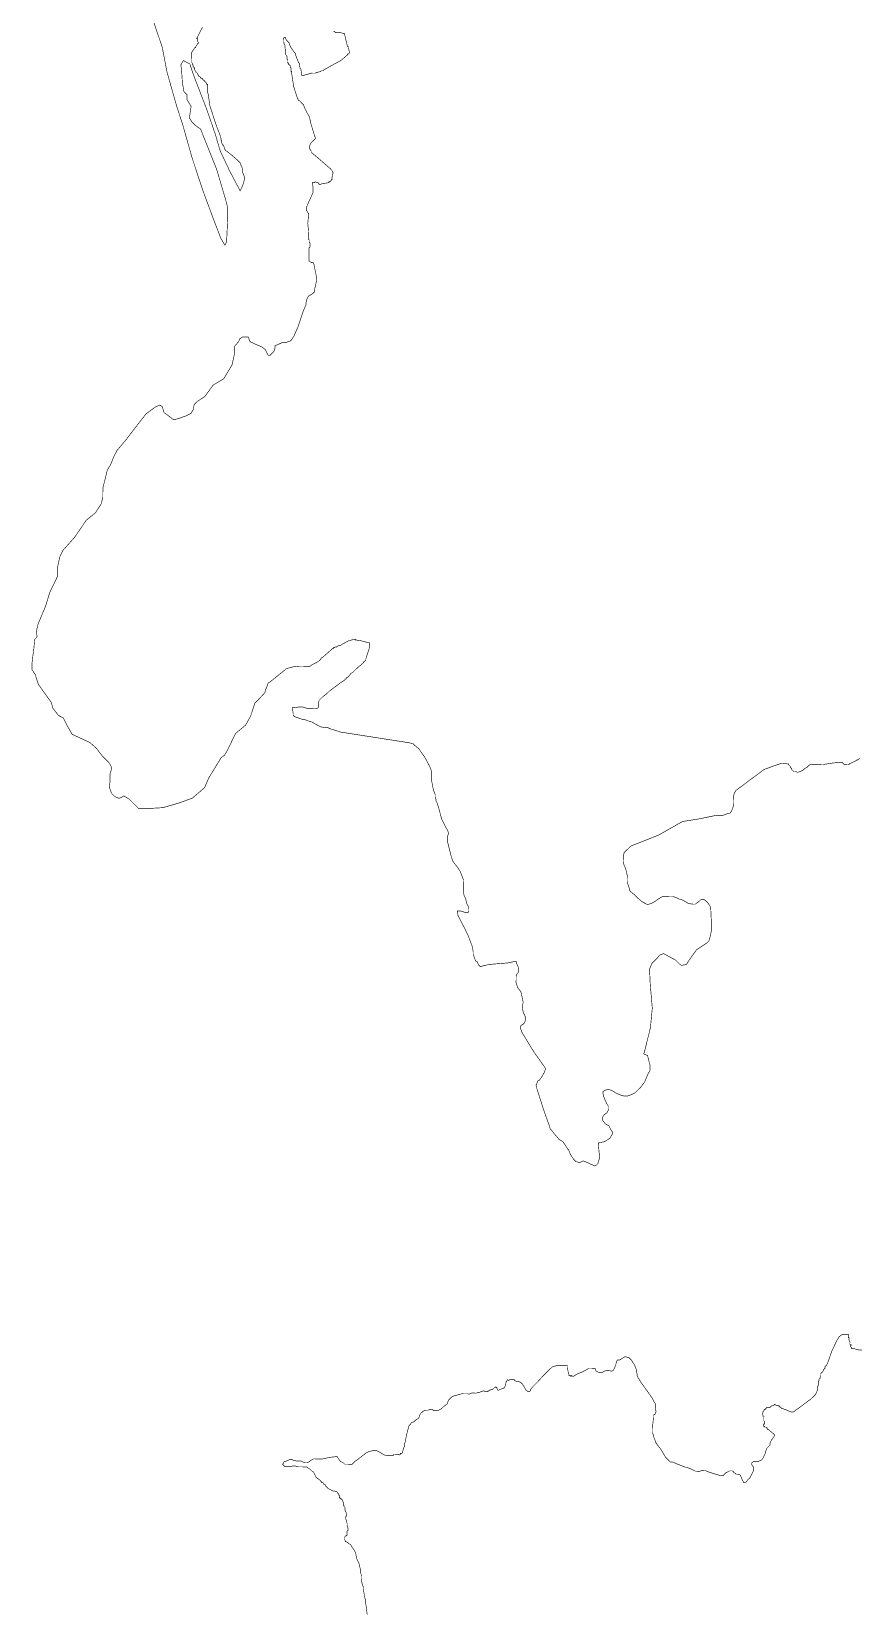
# Model space of a CAD drawing. Header units: metres. Extents: x 273899 to 302286, y 1977397 to 2102169.
# Drawn here: x 287307 to 291364, y 1992914 to 2000672 of the extents above; entities that cross this region are included whole.
import ezdxf

# ---------------------------------------------------------------- set-up
doc = ezdxf.new("R2010")
doc.units = ezdxf.units.M
doc.header["$MEASUREMENT"] = 0
doc.layers.add('HAZARDS LINE', color=1, linetype='Continuous')

msp = doc.modelspace()

# ---------------------------------------------------------------- linework, layer by layer
at = {"layer": 'HAZARDS LINE', "lineweight": 18}
for points in [[(288144.2, 2000693.4, 3, 3, 0), (288119.8, 2000645.7, 3, 3, 0), (288119.8, 2000641.7, 3, 3, 0), (288115.8, 2000641.7, 3, 3, 0), (288115.7, 2000637.7, 3, 3, 0), (288119.7, 2000637.7, 3, 3, 0), (288119.6, 2000625.7, 3, 3, 0), (288123.6, 2000621.6, 3, 3, 0), (288123.5, 2000613.6, 3, 3, 0), (288119.5, 2000613.7, 3, 3, 0), (288119.5, 2000609.7, 3, 3, 0), (288115.4, 2000605.7, 3, 3, 0), (288111.4, 2000597.8, 3, 3, 0), (288111.3, 2000593.8, 3, 3, 0), (288107.3, 2000593.8, 3, 3, 0), (288091.1, 2000570, 3, 3, 0), (288090.7, 2000522, 3, 3, 0), (288094.7, 2000518, 3, 3, 0), (288094.6, 2000514, 3, 3, 0), (288098.6, 2000509.9, 3, 3, 0), (288098.5, 2000502, 3, 3, 0), (288102.5, 2000497.9, 3, 3, 0), (288102.5, 2000493.9, 3, 3, 0), (288106.5, 2000493.9, 3, 3, 0), (288106.4, 2000485.9, 3, 3, 0), (288110.3, 2000477.9, 3, 3, 0), (288110.3, 2000473.9, 3, 3, 0), (288114.3, 2000473.8, 3, 3, 0), (288118.2, 2000469.8, 3, 3, 0), (288122.2, 2000461.8, 3, 3, 0), (288126.1, 2000457.7, 3, 3, 0), (288126.1, 2000453.7, 3, 3, 0), (288134, 2000449.7, 3, 3, 0), (288134, 2000445.7, 3, 3, 0), (288138, 2000445.6, 3, 3, 0), (288142, 2000441.6, 3, 3, 0), (288146, 2000441.6, 3, 3, 0), (288145.9, 2000437.6, 3, 3, 0), (288149.9, 2000433.5, 3, 3, 0), (288153.9, 2000433.5, 3, 3, 0), (288153.8, 2000429.5, 3, 3, 0), (288157.8, 2000425.5, 3, 3, 0), (288161.8, 2000425.4, 3, 3, 0), (288161.8, 2000421.4, 3, 3, 0), (288165.7, 2000417.4, 3, 3, 0), (288165.7, 2000413.4, 3, 3, 0), (288169.7, 2000413.4, 3, 3, 0), (288169.4, 2000377.4, 3, 3, 0), (288173.2, 2000361.4, 3, 3, 0), (288180.7, 2000309.4, 3, 3, 0), (288192.4, 2000273.3, 3, 3, 0), (288200.2, 2000249.2, 3, 3, 0), (288211.9, 2000213.1, 3, 3, 0), (288227.5, 2000173, 3, 3, 0), (288235.3, 2000149, 3, 3, 0), (288235.2, 2000141, 3, 3, 0), (288239.2, 2000137, 3, 3, 0), (288239, 2000125, 3, 3, 0), (288243, 2000120.9, 3, 3, 0), (288243, 2000116.9, 3, 3, 0), (288247, 2000116.9, 3, 3, 0), (288254.7, 2000092.9, 3, 3, 0), (288290.5, 2000064.6, 3, 3, 0), (288318.2, 2000040.3, 3, 3, 0), (288330.1, 2000028.2, 3, 3, 0), (288334, 2000014.2, 3.01, 3.01, 0), (288338.4, 2000008.4, 3.01, 3.01, 0), (288342, 1999980.3, 3.01, 3.01, 0), (288349.8, 1999960.2, 3.01, 3.01, 0), (288349.6, 1999944.2, 3.01, 3.01, 0), (288341.2, 1999916.2, 3.01, 3.01, 0), (288333, 1999900.3, 3, 3, 0), (288328.9, 1999892.3, 3, 3, 0), (288277.8, 1999988.7, 3, 3, 0), (288230.7, 2000089.1, 3, 3, 0), (288207.5, 2000169.2, 3, 3, 0), (288164.6, 2000293.5, 3, 3, 0), (288098.2, 2000466, 3, 3, 0), (288082.7, 2000514.1, 3, 3, 0), (288050.8, 2000530.4, 3, 3, 0), (288038.7, 2000510.5, 3, 3, 0), (288042.4, 2000478.5, 3, 3, 0), (288045.9, 2000422.5, 3, 3, 0), (288053.5, 2000378.4, 3, 3, 0), (288069.3, 2000362.3, 3, 3, 0), (288069.1, 2000338.3, 3, 3, 0), (288088.8, 2000306.2, 3, 3, 0), (288080.3, 2000250.3, 3, 3, 0), (288092.1, 2000230.2, 3, 3, 0), (288108, 2000214.1, 3, 3, 0), (288135.8, 2000193.8, 3, 3, 0), (288151.4, 2000153.7, 3, 3, 0), (288213.9, 1999997.3, 3, 3, 0), (288256.6, 1999853, 3, 3, 0), (288268.2, 1999808.9, 3, 3, 0), (288267.6, 1999745, 3, 3, 0), (288262.7, 1999641.1, 3, 3, 0), (288254.6, 1999625.2, 3, 3, 0), (288234.9, 1999657.3, 3, 3, 0), (288199.7, 1999749.6, 3, 3, 0), (288149, 1999885.9, 3, 3, 0), (288094.5, 2000050.3, 3, 3, 0), (288048, 2000214.6, 3, 3, 0), (288016.9, 2000310.8, 3, 3, 0), (287970.4, 2000475.1, 3, 3, 0), (287947.5, 2000595.2, 3, 3, 0), (287885.2, 2000779.7, 3, 3, 0)], [(291367, 1997107.4, 3.01, 3.01, 0), (291354.8, 1997099.6, 3.01, 3.01, 0), (291350.8, 1997099.6, 3.01, 3.01, 0), (291346.8, 1997095.7, 3.01, 3.01, 0), (291330.7, 1997087.9, 3.01, 3.01, 0), (291322.6, 1997084, 3.01, 3.01, 0), (291318.6, 1997084, 3.01, 3.01, 0), (291310.5, 1997076.1, 3.01, 3.01, 0), (291294.4, 1997076.3, 3.01, 3.01, 0), (291286.5, 1997080.4, 3.01, 3.01, 0), (291278.6, 1997088.5, 3.01, 3.01, 0), (291274.6, 1997088.6, 3.01, 3.01, 0), (291234.4, 1997085.1, 3.01, 3.01, 0), (291186.3, 1997077.7, 3.01, 3.01, 0), (291130.2, 1997078.5, 3.01, 3.01, 0), (291118.1, 1997074.6, 3.01, 3.01, 0), (291105.9, 1997062.7, 3.01, 3.01, 0), (291097.9, 1997058.8, 3.01, 3.01, 0), (291089.8, 1997050.9, 3.01, 3.01, 0), (291073.6, 1997043.1, 3.01, 3.01, 0), (291061.6, 1997039.3, 3.01, 3.01, 0), (291049.6, 1997043.4, 3.01, 3.01, 0), (291041.6, 1997043.5, 3.01, 3.01, 0), (291033.7, 1997051.7, 3.01, 3.01, 0), (291029.8, 1997059.7, 3.01, 3.01, 0), (291025.8, 1997063.8, 3.01, 3.01, 0), (291025.9, 1997067.8, 3.01, 3.01, 0), (291018, 1997075.9, 3.01, 3.01, 0), (291018, 1997079.9, 3.01, 3.01, 0), (290986, 1997084.3, 3.01, 3.01, 0), (290949.8, 1997072.8, 3.01, 3.01, 0), (290897.5, 1997053.4, 3.01, 3.01, 0), (290759.9, 1996951.1, 3.01, 3.01, 0), (290751.7, 1996939.1, 3.01, 3.01, 0), (290747.5, 1996923.2, 3.01, 3.01, 0), (290746.9, 1996875.1, 3.01, 3.01, 0), (290738.5, 1996851.1, 3.01, 3.01, 0), (290730.4, 1996839.2, 3.01, 3.01, 0), (290714.3, 1996835.4, 3.01, 3.01, 0), (290694.2, 1996827.7, 3.01, 3.01, 0), (290662.1, 1996828.1, 3.01, 3.01, 0), (290569.7, 1996809.3, 3.01, 3.01, 0), (290497.4, 1996798.2, 3.01, 3.01, 0), (290380.4, 1996731.6, 3.01, 3.01, 0), (290243.4, 1996677.3, 3.01, 3.01, 0), (290210.9, 1996645.6, 3.01, 3.01, 0), (290210.9, 1996641.6, 3.01, 3.01, 0), (290206.8, 1996633.7, 3.01, 3.01, 0), (290206.4, 1996601.6, 3.01, 3.01, 0), (290210.2, 1996585.5, 3.01, 3.01, 0), (290218, 1996569.4, 3.01, 3.01, 0), (290229.4, 1996521.2, 3.01, 3.01, 0), (290229, 1996493.1, 3.01, 3.01, 0), (290232.8, 1996481, 3.01, 3.01, 0), (290236.7, 1996469, 3.01, 3.01, 0), (290236.6, 1996461, 3.01, 3.01, 0), (290244.5, 1996452.8, 3.01, 3.01, 0), (290264.3, 1996436.6, 3.01, 3.01, 0), (290280.1, 1996420.3, 3.01, 3.01, 0), (290299.9, 1996404, 3.01, 3.01, 0), (290323.8, 1996391.7, 3.01, 3.01, 0), (290327.8, 1996391.6, 3.01, 3.01, 0), (290343.9, 1996395.4, 3.01, 3.01, 0), (290364.1, 1996407.2, 3.01, 3.01, 0), (290380.3, 1996419, 3.01, 3.01, 0), (290400.5, 1996430.8, 3.01, 3.01, 0), (290448.5, 1996430.1, 3.01, 3.01, 0), (290464.5, 1996425.9, 3.01, 3.01, 0), (290480.4, 1996417.7, 3.01, 3.01, 0), (290496.4, 1996413.5, 3.01, 3.01, 0), (290524.2, 1996397.1, 3.01, 3.01, 0), (290544.2, 1996392.8, 3.01, 3.01, 0), (290560.2, 1996392.6, 3.01, 3.01, 0), (290564.3, 1996396.6, 3.01, 3.01, 0), (290576.4, 1996404.4, 3.01, 3.01, 0), (290588.6, 1996416.3, 3.01, 3.01, 0), (290600.6, 1996416.1, 3.01, 3.01, 0), (290608.6, 1996412, 3.01, 3.01, 0), (290620.4, 1996399.8, 3.01, 3.01, 0), (290632.3, 1996383.6, 3.01, 3.01, 0), (290636, 1996363.6, 3.01, 3.01, 0), (290639.1, 1996291.4, 3.01, 3.01, 0), (290638.7, 1996263.3, 3.01, 3.01, 0), (290634.4, 1996239.3, 3.01, 3.01, 0), (290626, 1996211.4, 3.01, 3.01, 0), (290617.9, 1996203.5, 3.01, 3.01, 0), (290565.3, 1996168.1, 3.01, 3.01, 0), (290528.6, 1996116.5, 3.01, 3.01, 0), (290516.3, 1996096.6, 3.01, 3.01, 0), (290496.2, 1996092.9, 3.01, 3.01, 0), (290492.2, 1996092.9, 3.01, 3.01, 0), (290484.3, 1996097, 3.01, 3.01, 0), (290464.5, 1996117.3, 3.01, 3.01, 0), (290412.8, 1996146.1, 3.01, 3.01, 0), (290404.8, 1996150.2, 3.01, 3.01, 0), (290384.7, 1996142.4, 3.01, 3.01, 0), (290372.4, 1996126.6, 3.01, 3.01, 0), (290348.1, 1996102.8, 3.01, 3.01, 0), (290335.7, 1996074.9, 3.01, 3.01, 0), (290338.8, 1996002.8, 3.01, 3.01, 0), (290349.2, 1995882.4, 3.01, 3.01, 0), (290339.9, 1995786.3, 3.01, 3.01, 0), (290310.3, 1995666.5, 3.01, 3.01, 0), (290306.2, 1995658.5, 3.01, 3.01, 0), (290326.1, 1995650.3, 3.01, 3.01, 0), (290329.9, 1995634.2, 3.01, 3.01, 0), (290333.7, 1995618.1, 3.01, 3.01, 0), (290337.6, 1995606, 3.01, 3.01, 0), (290337.2, 1995574, 3.01, 3.01, 0), (290329, 1995562.1, 3.01, 3.01, 0), (290320.7, 1995542.1, 3.01, 3.01, 0), (290312.5, 1995522.2, 3.01, 3.01, 0), (290304.3, 1995510.3, 3.01, 3.01, 0), (290292.1, 1995494.4, 3.01, 3.01, 0), (290275.8, 1995478.6, 3.01, 3.01, 0), (290263.6, 1995466.7, 3.01, 3.01, 0), (290247.5, 1995458.9, 3.01, 3.01, 0), (290227.4, 1995451.2, 3.01, 3.01, 0), (290211.4, 1995451.4, 3.01, 3.01, 0), (290195.4, 1995455.6, 3.01, 3.01, 0), (290175.5, 1995463.9, 3.01, 3.01, 0), (290155.6, 1995476.2, 3.01, 3.01, 0), (290135.7, 1995484.4, 3.01, 3.01, 0), (290119.6, 1995480.6, 3.01, 3.01, 0), (290107.5, 1995472.8, 3.01, 3.01, 0), (290107.3, 1995464.8, 3.01, 3.01, 0), (290111.1, 1995448.7, 3.01, 3.01, 0), (290118.9, 1995428.6, 3.01, 3.01, 0), (290126.7, 1995412.4, 3.01, 3.01, 0), (290134.6, 1995400.3, 3.01, 3.01, 0), (290134.3, 1995384.3, 3.01, 3.01, 0), (290126.1, 1995368.3, 3.01, 3.01, 0), (290114, 1995360.5, 3.01, 3.01, 0), (290105.8, 1995348.6, 3.01, 3.01, 0), (290105.6, 1995332.5, 3.01, 3.01, 0), (290117.4, 1995316.4, 3.01, 3.01, 0), (290137.3, 1995304.1, 3.01, 3.01, 0), (290145.1, 1995287.9, 3.01, 3.01, 0), (290153, 1995275.8, 3.01, 3.01, 0), (290152.8, 1995263.8, 3.01, 3.01, 0), (290140.5, 1995243.9, 3.01, 3.01, 0), (290116.3, 1995228.2, 3.01, 3.01, 0), (290084.1, 1995220.6, 3.01, 3.01, 0), (290091.2, 1995148.4, 3.01, 3.01, 0), (290087, 1995136.4, 3.01, 3.01, 0), (290082.8, 1995120.4, 3.01, 3.01, 0), (290074.7, 1995112.5, 3.01, 3.01, 0), (290066.6, 1995108.6, 3.01, 3.01, 0), (290030.8, 1995125.1, 3.01, 3.01, 0), (290010.9, 1995133.4, 3.01, 3.01, 0), (289994.7, 1995125.6, 3.01, 3.01, 0), (289990.7, 1995125.7, 3.01, 3.01, 0), (289974.7, 1995129.9, 3.01, 3.01, 0), (289966.8, 1995138, 3.01, 3.01, 0), (289962.9, 1995142.1, 3.01, 3.01, 0), (289947.2, 1995166.3, 3.01, 3.01, 0), (289939.4, 1995186.4, 3.01, 3.01, 0), (289935.5, 1995190.5, 3.01, 3.01, 0), (289927.6, 1995202.6, 3.01, 3.01, 0), (289911.9, 1995226.9, 3.01, 3.01, 0), (289892, 1995239.2, 3.01, 3.01, 0), (289864.4, 1995271.6, 3.01, 3.01, 0), (289848.6, 1995291.8, 3.01, 3.01, 0), (289840.9, 1995316, 3.01, 3.01, 0), (289817.7, 1995380.4, 3.01, 3.01, 0), (289783.1, 1995489.1, 3.01, 3.01, 0), (289779.3, 1995505.1, 3.01, 3.01, 0), (289783.4, 1995513.1, 3.01, 3.01, 0), (289787.6, 1995525.1, 3.01, 3.01, 0), (289795.6, 1995529, 3.01, 3.01, 0), (289812, 1995552.8, 3.01, 3.01, 0), (289820.2, 1995568.7, 3.01, 3.01, 0), (289824.4, 1995580.7, 3.01, 3.01, 0), (289824.5, 1995588.7, 3.01, 3.01, 0), (289816.6, 1995600.8, 3.01, 3.01, 0), (289804.8, 1995617, 3.01, 3.01, 0), (289773.3, 1995661.5, 3.01, 3.01, 0), (289757.6, 1995685.8, 3.01, 3.01, 0), (289718.4, 1995750.4, 3.01, 3.01, 0), (289710.6, 1995762.5, 3.01, 3.01, 0), (289706.7, 1995774.6, 3.01, 3.01, 0), (289702.8, 1995782.7, 3.01, 3.01, 0), (289703, 1995794.7, 3.01, 3.01, 0), (289707, 1995798.6, 3.01, 3.01, 0), (289715.1, 1995802.5, 3.01, 3.01, 0), (289723.2, 1995810.4, 3.01, 3.01, 0), (289727.4, 1995826.4, 3.01, 3.01, 0), (289727.6, 1995838.4, 3.01, 3.01, 0), (289723.7, 1995846.5, 3.01, 3.01, 0), (289723.7, 1995850.5, 3.01, 3.01, 0), (289719.8, 1995854.6, 3.01, 3.01, 0), (289715.9, 1995866.6, 3.01, 3.01, 0), (289712.1, 1995882.7, 3.01, 3.01, 0), (289712.3, 1995894.7, 3.01, 3.01, 0), (289716.5, 1995910.7, 3.01, 3.01, 0), (289705.2, 1995963, 3.01, 3.01, 0), (289689.4, 1995983.2, 3.01, 3.01, 0), (289681.7, 1996007.4, 3.01, 3.01, 0), (289682.1, 1996039.4, 3.01, 3.01, 0), (289686.3, 1996051.4, 3.01, 3.01, 0), (289690.3, 1996055.3, 3.01, 3.01, 0), (289694.5, 1996063.3, 3.01, 3.01, 0), (289694.6, 1996071.3, 3.01, 3.01, 0), (289690.8, 1996087.4, 3.01, 3.01, 0), (289683, 1996103.5, 3.01, 3.01, 0), (289683.1, 1996111.5, 3.01, 3.01, 0), (289675, 1996111.6, 3.01, 3.01, 0), (289638.9, 1996104.1, 3.01, 3.01, 0), (289594.8, 1996100.7, 3.01, 3.01, 0), (289550.6, 1996097.2, 3.01, 3.01, 0), (289518.5, 1996089.6, 3.01, 3.01, 0), (289506.4, 1996085.8, 3.01, 3.01, 0), (289498.5, 1996093.9, 3.01, 3.01, 0), (289490.7, 1996110, 3.01, 3.01, 0), (289482.7, 1996114.2, 3.01, 3.01, 0), (289478.9, 1996126.2, 3.01, 3.01, 0), (289475, 1996134.3, 3.01, 3.01, 0), (289475.1, 1996138.3, 3.01, 3.01, 0), (289471.2, 1996146.4, 3.01, 3.01, 0), (289471.3, 1996158.4, 3.01, 3.01, 0), (289467.6, 1996182.5, 3.01, 3.01, 0), (289448.3, 1996234.8, 3.01, 3.01, 0), (289428.8, 1996275.2, 3.01, 3.01, 0), (289397.5, 1996335.7, 3.01, 3.01, 0), (289393.7, 1996351.8, 3.01, 3.01, 0), (289393.8, 1996359.8, 3.01, 3.01, 0), (289409.8, 1996359.6, 3.01, 3.01, 0), (289433.8, 1996351.2, 3.01, 3.01, 0), (289445.8, 1996351.1, 3.01, 3.01, 0), (289449.9, 1996359, 3.01, 3.01, 0), (289450, 1996371.1, 3.01, 3.01, 0), (289446.2, 1996383.1, 3.01, 3.01, 0), (289438.4, 1996399.3, 3.01, 3.01, 0), (289434.7, 1996419.4, 3.01, 3.01, 0), (289426.8, 1996435.5, 3.01, 3.01, 0), (289423.1, 1996451.6, 3.01, 3.01, 0), (289423.8, 1996511.7, 3.01, 3.01, 0), (289408.3, 1996551.9, 3.01, 3.01, 0), (289392.6, 1996576.2, 3.01, 3.01, 0), (289372.9, 1996600.5, 3.01, 3.01, 0), (289365.2, 1996620.6, 3.01, 3.01, 0), (289349.9, 1996681, 3.01, 3.01, 0), (289346.1, 1996697, 3.01, 3.01, 0), (289346.5, 1996729.1, 3.01, 3.01, 0), (289350.7, 1996737, 3.01, 3.01, 0), (289346.9, 1996753.1, 3.01, 3.01, 0), (289335.1, 1996773.3, 3.01, 3.01, 0), (289315.6, 1996813.6, 3.01, 3.01, 0), (289304.2, 1996857.9, 3.01, 3.01, 0), (289296.5, 1996882, 3.01, 3.01, 0), (289292.6, 1996894.1, 3.01, 3.01, 0), (289288.7, 1996898.2, 3.01, 3.01, 0), (289288.8, 1996906.2, 3.01, 3.01, 0), (289284.9, 1996918.2, 3.01, 3.01, 0), (289285.1, 1996930.3, 3.01, 3.01, 0), (289277.3, 1996950.4, 3.01, 3.01, 0), (289273.5, 1996966.5, 3.01, 3.01, 0), (289269.8, 1996986.6, 3.01, 3.01, 0), (289266, 1997006.7, 3.01, 3.01, 0), (289266.6, 1997046.7, 3.01, 3.01, 0), (289258.8, 1997066.9, 3.01, 3.01, 0), (289235.3, 1997111.3, 3.01, 3.01, 0), (289203.9, 1997155.8, 3.01, 3.01, 0), (289184, 1997172, 3.01, 3.01, 0), (289176.1, 1997180.2, 3.01, 3.01, 0), (289156.2, 1997184.4, 3.01, 3.01, 0), (288820.3, 1997236.9, 3.01, 3.01, 0), (288808.3, 1997241.1, 3.01, 3.01, 0), (288768.4, 1997253.6, 3.01, 3.01, 0), (288760.4, 1997257.7, 3.01, 3.01, 0), (288752.4, 1997257.8, 3.01, 3.01, 0), (288724.4, 1997262.2, 3.01, 3.01, 0), (288692.6, 1997278.7, 3.01, 3.01, 0), (288680.7, 1997286.8, 3.01, 3.01, 0), (288676.7, 1997286.9, 3.01, 3.01, 0), (288640.8, 1997299.4, 3.01, 3.01, 0), (288632.8, 1997299.5, 3.01, 3.01, 0), (288596.9, 1997312, 3.01, 3.01, 0), (288592.9, 1997316, 3.01, 3.01, 0), (288589, 1997320.1, 3.01, 3.01, 0), (288589.1, 1997328.1, 3.01, 3.01, 0), (288585.4, 1997352.2, 3.01, 3.01, 0), (288585.4, 1997356.2, 3.01, 3.01, 0), (288593.4, 1997356.1, 3.01, 3.01, 0), (288617.5, 1997359.8, 3.01, 3.01, 0), (288637.6, 1997359.5, 3.01, 3.01, 0), (288661.5, 1997351.2, 3.01, 3.01, 0), (288693.5, 1997350.8, 3.01, 3.01, 0), (288709.6, 1997354.6, 3.01, 3.01, 0), (288713.7, 1997358.5, 3.01, 3.01, 0), (288714, 1997386.6, 3.01, 3.01, 0), (288718.1, 1997390.5, 3.01, 3.01, 0), (288718.2, 1997394.5, 3.01, 3.01, 0), (288722.2, 1997398.5, 3.01, 3.01, 0), (288734.4, 1997410.4, 3.01, 3.01, 0), (288750.6, 1997422.2, 3.01, 3.01, 0), (288754.6, 1997426.1, 3.01, 3.01, 0), (288766.8, 1997438, 3.01, 3.01, 0), (288783, 1997449.8, 3.01, 3.01, 0), (288819.4, 1997477.4, 3.01, 3.01, 0), (288843.7, 1997493.1, 3.01, 3.01, 0), (288843.7, 1997497.1, 3.01, 3.01, 0), (288847.7, 1997497, 3.01, 3.01, 0), (288851.8, 1997505, 3.01, 3.01, 0), (288855.8, 1997505, 3.01, 3.01, 0), (288863.9, 1997512.9, 3.01, 3.01, 0), (288872.1, 1997524.8, 3.01, 3.01, 0), (288880.2, 1997528.7, 3.01, 3.01, 0), (288904.5, 1997552.4, 3.01, 3.01, 0), (288932.9, 1997576.1, 3.01, 3.01, 0), (288932.9, 1997580.1, 3.01, 3.01, 0), (288937, 1997580, 3.01, 3.01, 0), (288945.1, 1997592, 3.01, 3.01, 0), (288945.2, 1997596, 3.01, 3.01, 0), (288961.9, 1997647.8, 3.01, 3.01, 0), (288962.2, 1997675.9, 3.01, 3.01, 0), (288954.2, 1997676, 3.01, 3.01, 0), (288922.3, 1997684.4, 3.01, 3.01, 0), (288894.3, 1997688.8, 3.01, 3.01, 0), (288894.4, 1997692.8, 3.01, 3.01, 0), (288862.2, 1997685.2, 3.01, 3.01, 0), (288825.9, 1997665.6, 3.01, 3.01, 0), (288821.8, 1997661.7, 3.01, 3.01, 0), (288813.8, 1997661.8, 3.01, 3.01, 0), (288801.7, 1997653.9, 3.01, 3.01, 0), (288793.7, 1997654, 3.01, 3.01, 0), (288789.6, 1997650.1, 3.01, 3.01, 0), (288785.6, 1997650.1, 3.01, 3.01, 0), (288785.6, 1997646.1, 3.01, 3.01, 0), (288781.5, 1997646.2, 3.01, 3.01, 0), (288777.5, 1997642.2, 3.01, 3.01, 0), (288732.9, 1997602.7, 3.01, 3.01, 0), (288728.9, 1997602.8, 3.01, 3.01, 0), (288724.8, 1997598.8, 3.01, 3.01, 0), (288724.8, 1997594.8, 3.01, 3.01, 0), (288716.7, 1997586.9, 3.01, 3.01, 0), (288712.6, 1997583, 3.01, 3.01, 0), (288704.5, 1997579.1, 3.01, 3.01, 0), (288700.5, 1997575.1, 3.01, 3.01, 0), (288696.5, 1997575.2, 3.01, 3.01, 0), (288676.3, 1997563.4, 3.01, 3.01, 0), (288672.2, 1997559.5, 3.01, 3.01, 0), (288620.1, 1997560.1, 3.01, 3.01, 0), (288588, 1997556.5, 3.01, 3.01, 0), (288559.9, 1997548.9, 3.01, 3.01, 0), (288551.8, 1997545, 3.01, 3.01, 0), (288547.8, 1997541, 3.01, 3.01, 0), (288474.9, 1997481.9, 3.01, 3.01, 0), (288466.8, 1997478, 3.01, 3.01, 0), (288458.5, 1997454, 3.01, 3.01, 0), (288454.4, 1997446.1, 3.01, 3.01, 0), (288450.2, 1997430.1, 3.01, 3.01, 0), (288417.6, 1997394.5, 3.01, 3.01, 0), (288401.4, 1997378.6, 3.01, 3.01, 0), (288380.5, 1997314.8, 3.01, 3.01, 0), (288355.9, 1997271, 3.01, 3.01, 0), (288309.1, 1997231.8, 3, 3, 0), (288305.1, 1997226.5, 3, 3, 0), (288264.4, 1997142.9, 3, 3, 0), (288252.2, 1997123, 3, 3, 0), (288236.1, 1997111.2, 3, 3, 0), (288175.3, 1997011.8, 3, 3, 0), (288154.9, 1996964, 3, 3, 0), (288094.5, 1996912.6, 3, 3, 0), (288030.3, 1996889.2, 3, 3, 0), (287950.2, 1996865.9, 3, 3, 0), (287890.2, 1996862.5, 3, 3, 0), (287830.3, 1996863, 3, 3, 0), (287786.7, 1996907.3, 3, 3, 0), (287758.9, 1996923.6, 3, 3, 0), (287746.8, 1996915.7, 3, 3, 0), (287734.8, 1996911.8, 3, 3, 0), (287714.9, 1996920, 3, 3, 0), (287699, 1996936.1, 3, 3, 0), (287687.3, 1996968.2, 3, 3, 0), (287691.6, 1996992.1, 3, 3, 0), (287691.9, 1997032.1, 3, 3, 0), (287700.1, 1997060, 3, 3, 0), (287688.4, 1997084.1, 3, 3, 0), (287652.7, 1997120.4, 3, 3, 0), (287625.1, 1997156.6, 3, 3, 0), (287593.4, 1997184.9, 3, 3, 0), (287505.8, 1997225.6, 3, 3, 0), (287478.3, 1997273.8, 3, 3, 0), (287462.6, 1997305.9, 3, 3, 0), (287438.7, 1997318.2, 3, 3, 0), (287411, 1997354.4, 3, 3, 0), (287403.3, 1997382.4, 3, 3, 0), (287340.1, 1997470.9, 3, 3, 0), (287324.6, 1997519, 3, 3, 0), (287308.8, 1997543.1, 3, 3, 0), (287309.1, 1997575.1, 3, 3, 0), (287313.4, 1997611.1, 3, 3, 0), (287317.7, 1997643, 3, 3, 0), (287322.1, 1997690.9, 3, 3, 0), (287334.2, 1997702.8, 3, 3, 0), (287330.5, 1997730.8, 3, 3, 0), (287338.8, 1997766.7, 3, 3, 0), (287375.5, 1997854.3, 3, 3, 0), (287396.1, 1997922.1, 3, 3, 0), (287432.8, 1997997.7, 3, 3, 0), (287433.2, 1998041.7, 3, 3, 0), (287445.6, 1998097.5, 3, 3, 0), (287461.9, 1998129.4, 3, 3, 0), (287518.4, 1998192.8, 3, 3, 0), (287575.1, 1998276.2, 3, 3, 0), (287619.4, 1998311.8, 3, 3, 0), (287647.8, 1998355.5, 3, 3, 0), (287656, 1998387.4, 3, 3, 0), (287656.5, 1998435.4, 3, 3, 0), (287668.9, 1998483.3, 3, 3, 0), (287677.2, 1998519.2, 3, 3, 0), (287693.4, 1998547, 3, 3, 0), (287709.8, 1998586.8, 3, 3, 0), (287726, 1998618.6, 3, 3, 0), (287766.4, 1998666.2, 3, 3, 0), (287802.8, 1998713.9, 3, 3, 0), (287867.5, 1998797.2, 3, 3, 0), (287915.8, 1998832.8, 3, 3, 0), (287935.8, 1998840.6, 3, 3, 0), (287947.8, 1998832.5, 3, 3, 0), (287955.5, 1998804.5, 3, 3, 0), (287983.3, 1998784.2, 3, 3, 0), (288003.1, 1998768.1, 3, 3, 0), (288031.2, 1998775.8, 3, 3, 0), (288063.3, 1998787.5, 3, 3, 0), (288087.3, 1998799.3, 3, 3, 0), (288099.5, 1998819.2, 3, 3, 0), (288103.7, 1998843.1, 3, 3, 0), (288119.8, 1998859, 3, 3, 0), (288156, 1998882.6, 3, 3, 0), (288196.5, 1998938.2, 3, 3, 0), (288248.7, 1998969.7, 3, 3, 0), (288289.3, 1999037.3, 3, 3, 0), (288301.8, 1999093.2, 3, 3, 0), (288302.1, 1999129.1, 3, 3, 0), (288322.3, 1999152.9, 3, 3, 0), (288326.4, 1999164.9, 3.01, 3.01, 0), (288341.7, 1999174.8, 3.01, 3.01, 0), (288368.8, 1999174.5, 3.01, 3.01, 0), (288372.7, 1999166.4, 3.01, 3.01, 0), (288372.6, 1999162.4, 3.01, 3.01, 0), (288376.5, 1999154.3, 3.01, 3.01, 0), (288380.5, 1999150.3, 3.01, 3.01, 0), (288416.3, 1999133.8, 3.01, 3.01, 0), (288436.3, 1999125.5, 3.01, 3.01, 0), (288452.1, 1999113.3, 3.01, 3.01, 0), (288459.9, 1999097.1, 3.01, 3.01, 0), (288463.8, 1999089.1, 3.01, 3.01, 0), (288467.8, 1999085, 3.01, 3.01, 0), (288475.8, 1999084.9, 3.01, 3.01, 0), (288479.9, 1999088.8, 3.01, 3.01, 0), (288492, 1999100.7, 3.01, 3.01, 0), (288496.2, 1999108.7, 3.01, 3.01, 0), (288500.3, 1999120.6, 3.01, 3.01, 0), (288500.5, 1999132.7, 3.01, 3.01, 0), (288512.5, 1999136.5, 3.01, 3.01, 0), (288536.7, 1999148.2, 3.01, 3.01, 0), (288556.8, 1999148, 3.01, 3.01, 0), (288564.8, 1999151.9, 3.01, 3.01, 0), (288576.9, 1999155.7, 3.01, 3.01, 0), (288593.2, 1999179.5, 3.01, 3.01, 0), (288613.9, 1999227.4, 3.01, 3.01, 0), (288638.9, 1999303.2, 3.01, 3.01, 0), (288651.3, 1999331.1, 3.01, 3.01, 0), (288651.5, 1999343.1, 3.01, 3.01, 0), (288655.6, 1999355.1, 3.01, 3.01, 0), (288655.7, 1999359.1, 3.01, 3.01, 0), (288659.8, 1999367, 3.01, 3.01, 0), (288663.9, 1999375, 3.01, 3.01, 0), (288684.1, 1999386.7, 3.01, 3.01, 0), (288692.2, 1999394.6, 3.01, 3.01, 0), (288692.3, 1999398.7, 3.01, 3.01, 0), (288705.1, 1999458.6, 3.01, 3.01, 0), (288690.1, 1999534.9, 3.01, 3.01, 0), (288686.1, 1999539, 3.01, 3.01, 0), (288678.1, 1999539.1, 3.01, 3.01, 0), (288674.1, 1999543.2, 3.01, 3.01, 0), (288670.1, 1999543.2, 3.01, 3.01, 0), (288666.2, 1999547.3, 3.01, 3.01, 0), (288667, 1999611.4, 3.01, 3.01, 0), (288671.1, 1999615.3, 3.01, 3.01, 0), (288671.3, 1999635.4, 3.01, 3.01, 0), (288667.4, 1999639.4, 3.01, 3.01, 0), (288667.5, 1999651.5, 3.01, 3.01, 0), (288663.6, 1999655.5, 3.01, 3.01, 0), (288664.1, 1999695.6, 3.01, 3.01, 0), (288660.6, 1999731.7, 3.01, 3.01, 0), (288665.2, 1999779.7, 3.01, 3.01, 0), (288661.3, 1999783.8, 3.01, 3.01, 0), (288657.4, 1999791.9, 3.01, 3.01, 0), (288653.4, 1999795.9, 3.01, 3.01, 0), (288653.6, 1999811.9, 3.01, 3.01, 0), (288657.7, 1999815.9, 3.01, 3.01, 0), (288657.7, 1999819.9, 3.01, 3.01, 0), (288686.6, 1999883.6, 3.01, 3.01, 0), (288686.9, 1999907.7, 3.01, 3.01, 0), (288683.2, 1999927.8, 3.01, 3.01, 0), (288683.2, 1999931.8, 3.01, 3.01, 0), (288695.2, 1999931.6, 3.01, 3.01, 0), (288695.3, 1999935.6, 3.01, 3.01, 0), (288711.3, 1999931.4, 3.01, 3.01, 0), (288715.2, 1999927.3, 3.01, 3.01, 0), (288715.2, 1999923.3, 3.01, 3.01, 0), (288723.2, 1999923.2, 3.01, 3.01, 0), (288731.2, 1999927.1, 3.01, 3.01, 0), (288759.3, 1999930.8, 3.01, 3.01, 0), (288763.3, 1999930.7, 3.01, 3.01, 0), (288763.4, 1999934.7, 3.01, 3.01, 0), (288767.4, 1999934.7, 3.01, 3.01, 0), (288767.5, 1999938.7, 3.01, 3.01, 0), (288771.5, 1999938.6, 3.01, 3.01, 0), (288775.5, 1999942.6, 3.01, 3.01, 0), (288775.6, 1999946.6, 3.01, 3.01, 0), (288779.6, 1999946.5, 3.01, 3.01, 0), (288779.7, 1999958.6, 3.01, 3.01, 0), (288784, 1999978.5, 3.01, 3.01, 0), (288784.1, 1999982.6, 3.01, 3.01, 0), (288780.1, 1999986.6, 3.01, 3.01, 0), (288780.2, 1999990.6, 3.01, 3.01, 0), (288768.3, 2000002.8, 3.01, 3.01, 0), (288693, 2000067.9, 3.01, 3.01, 0), (288677.2, 2000080.1, 3.01, 3.01, 0), (288677.3, 2000088.1, 3.01, 3.01, 0), (288673.3, 2000092.2, 3.01, 3.01, 0), (288669.4, 2000100.3, 3.01, 3.01, 0), (288669.6, 2000112.3, 3.01, 3.01, 0), (288677.8, 2000128.2, 3.01, 3.01, 0), (288698.1, 2000148, 3.01, 3.01, 0), (288698.1, 2000152, 3.01, 3.01, 0), (288694.2, 2000160.1, 3.01, 3.01, 0), (288675, 2000224.4, 3.01, 3.01, 0), (288675.1, 2000232.4, 3.01, 3.01, 0), (288671.2, 2000240.5, 3.01, 3.01, 0), (288671.3, 2000244.5, 3.01, 3.01, 0), (288667.4, 2000256.6, 3.01, 3.01, 0), (288655.7, 2000276.8, 3.01, 3.01, 0), (288647.9, 2000292.9, 3.01, 3.01, 0), (288644, 2000301, 3.01, 3.01, 0), (288640.1, 2000313.1, 3.01, 3.01, 0), (288636.2, 2000317.1, 3.01, 3.01, 0), (288628.3, 2000325.2, 3.01, 3.01, 0), (288620.4, 2000333.4, 3.01, 3.01, 0), (288616.4, 2000333.4, 3.01, 3.01, 0), (288608.6, 2000349.5, 3.01, 3.01, 0), (288600.9, 2000373.7, 3.01, 3.01, 0), (288589.3, 2000409.9, 3.01, 3.01, 0), (288589.4, 2000417.9, 3.01, 3.01, 0), (288585.7, 2000438, 3.01, 3.01, 0), (288582, 2000466.1, 3.01, 3.01, 0), (288582.2, 2000478.1, 3.01, 3.01, 0), (288578.2, 2000478.2, 3.01, 3.01, 0), (288578.4, 2000494.2, 3.01, 3.01, 0), (288574.4, 2000498.3, 3.01, 3.01, 0), (288574.5, 2000506.3, 3.01, 3.01, 0), (288570.5, 2000506.3, 3.01, 3.01, 0), (288570.6, 2000510.3, 3.01, 3.01, 0), (288566.6, 2000510.4, 3.01, 3.01, 0), (288566.7, 2000518.4, 3.01, 3.01, 0), (288562.7, 2000518.5, 3.01, 3.01, 0), (288562.9, 2000534.5, 3.01, 3.01, 0), (288558.9, 2000538.5, 3.01, 3.01, 0), (288559.1, 2000550.6, 3.01, 3.01, 0), (288551.2, 2000562.7, 3.01, 3.01, 0), (288551.3, 2000570.7, 3.01, 3.01, 0), (288547.9, 2000610.8, 3.01, 3.01, 0), (288543.9, 2000610.9, 3.01, 3.01, 0), (288544, 2000618.9, 3.01, 3.01, 0), (288540, 2000622.9, 3.01, 3.01, 0), (288540.2, 2000639, 3.01, 3.01, 0), (288544.3, 2000642.9, 3.01, 3.01, 0), (288552.3, 2000642.8, 3.01, 3.01, 0), (288552.2, 2000638.8, 3.01, 3.01, 0), (288556.1, 2000630.8, 3.01, 3.01, 0), (288568, 2000618.6, 3.01, 3.01, 0), (288575.7, 2000598.4, 3.01, 3.01, 0), (288583.6, 2000586.3, 3.01, 3.01, 0), (288595.4, 2000570.1, 3.01, 3.01, 0), (288599.4, 2000566.1, 3.01, 3.01, 0), (288599.3, 2000562.1, 3.01, 3.01, 0), (288614.8, 2000521.8, 3.01, 3.01, 0), (288618.8, 2000517.7, 3.01, 3.01, 0), (288618.7, 2000513.7, 3.01, 3.01, 0), (288622.5, 2000493.6, 3.01, 3.01, 0), (288626.4, 2000489.6, 3.01, 3.01, 0), (288630.1, 2000465.5, 3.01, 3.01, 0), (288630, 2000457.5, 3.01, 3.01, 0), (288638, 2000457.4, 3.01, 3.01, 0), (288678.2, 2000468.9, 3.01, 3.01, 0), (288698.3, 2000468.6, 3.01, 3.01, 0), (288702.3, 2000472.5, 3.01, 3.01, 0), (288706.3, 2000472.5, 3.01, 3.01, 0), (288722.4, 2000476.3, 3.01, 3.01, 0), (288726.5, 2000480.2, 3.01, 3.01, 0), (288734.5, 2000480.1, 3.01, 3.01, 0), (288738.5, 2000484.1, 3.01, 3.01, 0), (288787, 2000511.5, 3.01, 3.01, 0), (288823.3, 2000531.1, 3.01, 3.01, 0), (288855.7, 2000558.7, 3.01, 3.01, 0), (288855.8, 2000562.7, 3.01, 3.01, 0), (288859.8, 2000562.7, 3.01, 3.01, 0), (288863.8, 2000566.6, 3.01, 3.01, 0), (288863.9, 2000574.6, 3.01, 3.01, 0), (288860.2, 2000594.7, 3.01, 3.01, 0), (288860.2, 2000598.7, 3.01, 3.01, 0), (288856.2, 2000598.8, 3.01, 3.01, 0), (288856.3, 2000602.8, 3.01, 3.01, 0), (288852.3, 2000606.8, 3.01, 3.01, 0), (288852.4, 2000610.8, 3.01, 3.01, 0), (288841, 2000659.1, 3.01, 3.01, 0), (288841, 2000663.1, 3.01, 3.01, 0), (288837, 2000663.1, 3.01, 3.01, 0), (288821.1, 2000667.4, 3.01, 3.01, 0), (288797, 2000667.7, 3.01, 3.01, 0), (288793.1, 2000671.7, 3.01, 3.01, 0), (288789.1, 2000671.8, 3.01, 3.01, 0), (288789.1, 2000675.8, 3.01, 3.01, 0)], [(288952, 1992907, 3.01, 3.01, 0), (288944.7, 1992963.2, 3.01, 3.01, 0), (288944.8, 1992975.3, 3.01, 3.01, 0), (288941, 1992987.3, 3.01, 3.01, 0), (288937.2, 1993007.4, 3.01, 3.01, 0), (288933.5, 1993027.5, 3.01, 3.01, 0), (288933.7, 1993039.5, 3.01, 3.01, 0), (288929.8, 1993051.6, 3.01, 3.01, 0), (288926, 1993063.7, 3.01, 3.01, 0), (288922.2, 1993083.8, 3.01, 3.01, 0), (288922.5, 1993103.8, 3.01, 3.01, 0), (288918.6, 1993115.9, 3.01, 3.01, 0), (288918.8, 1993127.9, 3.01, 3.01, 0), (288911.2, 1993160.1, 3.01, 3.01, 0), (288903.4, 1993176.2, 3.01, 3.01, 0), (288899.5, 1993184.2, 3.01, 3.01, 0), (288895.8, 1993208.3, 3.01, 3.01, 0), (288888, 1993224.5, 3.01, 3.01, 0), (288876.2, 1993240.7, 3.01, 3.01, 0), (288872.3, 1993248.7, 3.01, 3.01, 0), (288856.4, 1993261, 3.01, 3.01, 0), (288848.5, 1993265.1, 3.01, 3.01, 0), (288844.4, 1993265.1, 3.01, 3.01, 0), (288844.5, 1993269.1, 3.01, 3.01, 0), (288840.6, 1993277.2, 3.01, 3.01, 0), (288840.7, 1993285.2, 3.01, 3.01, 0), (288844.8, 1993293.2, 3.01, 3.01, 0), (288848.8, 1993293.1, 3.01, 3.01, 0), (288848.9, 1993297.1, 3.01, 3.01, 0), (288852.9, 1993297.1, 3.01, 3.01, 0), (288853.1, 1993317.1, 3.01, 3.01, 0), (288857.2, 1993321.1, 3.01, 3.01, 0), (288857.4, 1993333.1, 3.01, 3.01, 0), (288853.5, 1993345.2, 3.01, 3.01, 0), (288853.6, 1993353.2, 3.01, 3.01, 0), (288849.8, 1993369.2, 3.01, 3.01, 0), (288846, 1993381.3, 3.01, 3.01, 0), (288846, 1993385.3, 3.01, 3.01, 0), (288850.1, 1993393.3, 3.01, 3.01, 0), (288850.3, 1993405.3, 3.01, 3.01, 0), (288842.5, 1993421.4, 3.01, 3.01, 0), (288842.6, 1993433.5, 3.01, 3.01, 0), (288838.7, 1993437.5, 3.01, 3.01, 0), (288838.7, 1993441.5, 3.01, 3.01, 0), (288834.8, 1993445.6, 3.01, 3.01, 0), (288834.9, 1993457.6, 3.01, 3.01, 0), (288831, 1993465.7, 3.01, 3.01, 0), (288831.1, 1993469.7, 3.01, 3.01, 0), (288827.1, 1993473.7, 3.01, 3.01, 0), (288823.1, 1993473.8, 3.01, 3.01, 0), (288823.2, 1993477.8, 3.01, 3.01, 0), (288819.2, 1993477.9, 3.01, 3.01, 0), (288819.2, 1993481.9, 3.01, 3.01, 0), (288815.2, 1993481.9, 3.01, 3.01, 0), (288815.4, 1993493.9, 3.01, 3.01, 0), (288811.4, 1993494, 3.01, 3.01, 0), (288811.5, 1993502, 3.01, 3.01, 0), (288807.5, 1993502, 3.01, 3.01, 0), (288807.5, 1993506.1, 3.01, 3.01, 0), (288803.6, 1993510.1, 3.01, 3.01, 0), (288791.6, 1993514.3, 3.01, 3.01, 0), (288783.6, 1993514.4, 3.01, 3.01, 0), (288759.7, 1993526.7, 3.01, 3.01, 0), (288755.8, 1993530.8, 3.01, 3.01, 0), (288751.8, 1993534.8, 3.01, 3.01, 0), (288747.9, 1993538.9, 3.01, 3.01, 0), (288747.9, 1993542.9, 3.01, 3.01, 0), (288744, 1993547, 3.01, 3.01, 0), (288739.9, 1993547, 3.01, 3.01, 0), (288736, 1993551.1, 3.01, 3.01, 0), (288736, 1993555.1, 3.01, 3.01, 0), (288728, 1993555.2, 3.01, 3.01, 0), (288728.1, 1993559.2, 3.01, 3.01, 0), (288716.2, 1993571.4, 3.01, 3.01, 0), (288708.3, 1993575.5, 3.01, 3.01, 0), (288700.4, 1993583.6, 3.01, 3.01, 0), (288692.6, 1993599.7, 3.01, 3.01, 0), (288688.7, 1993607.8, 3.01, 3.01, 0), (288680.7, 1993611.9, 3.01, 3.01, 0), (288672.8, 1993620, 3.01, 3.01, 0), (288660.9, 1993628.2, 3.01, 3.01, 0), (288656.9, 1993632.3, 3.01, 3.01, 0), (288608.8, 1993632.9, 3.01, 3.01, 0), (288600.9, 1993637, 3.01, 3.01, 0), (288588.9, 1993637.2, 3.01, 3.01, 0), (288572.8, 1993633.4, 3.01, 3.01, 0), (288548.7, 1993633.7, 3.01, 3.01, 0), (288544.8, 1993637.7, 3.01, 3.01, 0), (288536.9, 1993645.9, 3.01, 3.01, 0), (288540.9, 1993649.8, 3.01, 3.01, 0), (288545.1, 1993657.8, 3.01, 3.01, 0), (288557.1, 1993661.6, 3.01, 3.01, 0), (288573.3, 1993669.4, 3.01, 3.01, 0), (288581.3, 1993669.3, 3.01, 3.01, 0), (288589.2, 1993665.2, 3.01, 3.01, 0), (288605.2, 1993661, 3.01, 3.01, 0), (288629.2, 1993660.7, 3.01, 3.01, 0), (288645.2, 1993652.5, 3.01, 3.01, 0), (288657.2, 1993652.3, 3.01, 3.01, 0), (288665.2, 1993656.2, 3.01, 3.01, 0), (288681.4, 1993668, 3.01, 3.01, 0), (288689.5, 1993671.9, 3.01, 3.01, 0), (288733.6, 1993671.3, 3.01, 3.01, 0), (288765.7, 1993678.9, 3.01, 3.01, 0), (288797.8, 1993682.5, 3.01, 3.01, 0), (288805.8, 1993682.4, 3.01, 3.01, 0), (288809.7, 1993674.3, 3.01, 3.01, 0), (288821.5, 1993658.2, 3.01, 3.01, 0), (288833.5, 1993654, 3.01, 3.01, 0), (288841.4, 1993645.9, 3.01, 3.01, 0), (288877.5, 1993645.4, 3.01, 3.01, 0), (288893.7, 1993661.2, 3.01, 3.01, 0), (288905.8, 1993669.1, 3.01, 3.01, 0), (288946.3, 1993700.6, 3.01, 3.01, 0), (288962.4, 1993708.4, 3.01, 3.01, 0), (288982.5, 1993712.2, 3.01, 3.01, 0), (288998.5, 1993711.9, 3.01, 3.01, 0), (289014.5, 1993703.7, 3.01, 3.01, 0), (289034.3, 1993691.4, 3.01, 3.01, 0), (289050.3, 1993687.2, 3.01, 3.01, 0), (289078.4, 1993686.9, 3.01, 3.01, 0), (289082.5, 1993694.8, 3.01, 3.01, 0), (289106.5, 1993694.5, 3.01, 3.01, 0), (289110.5, 1993690.4, 3.01, 3.01, 0), (289114.5, 1993694.4, 3.01, 3.01, 0), (289114.6, 1993698.4, 3.01, 3.01, 0), (289122.6, 1993698.3, 3.01, 3.01, 0), (289131, 1993726.2, 3.01, 3.01, 0), (289135.1, 1993734.2, 3.01, 3.01, 0), (289135.2, 1993746.2, 3.01, 3.01, 0), (289139.4, 1993758.2, 3.01, 3.01, 0), (289143.8, 1993786.2, 3.01, 3.01, 0), (289152.2, 1993818.1, 3.01, 3.01, 0), (289156.4, 1993834.1, 3.01, 3.01, 0), (289164.5, 1993842, 3.01, 3.01, 0), (289168.6, 1993850, 3.01, 3.01, 0), (289180.7, 1993853.8, 3.01, 3.01, 0), (289188.8, 1993861.7, 3.01, 3.01, 0), (289201, 1993869.6, 3.01, 3.01, 0), (289205, 1993873.6, 3.01, 3.01, 0), (289209.2, 1993885.5, 3.01, 3.01, 0), (289213.3, 1993893.5, 3.01, 3.01, 0), (289221.4, 1993901.4, 3.01, 3.01, 0), (289225.5, 1993905.4, 3.01, 3.01, 0), (289233.5, 1993909.3, 3.01, 3.01, 0), (289249.6, 1993909, 3.01, 3.01, 0), (289253.6, 1993913, 3.01, 3.01, 0), (289273.6, 1993912.7, 3.01, 3.01, 0), (289277.6, 1993908.7, 3.01, 3.01, 0), (289297.6, 1993908.4, 3.01, 3.01, 0), (289313.8, 1993916.2, 3.01, 3.01, 0), (289325.9, 1993928.1, 3.01, 3.01, 0), (289342.1, 1993939.9, 3.01, 3.01, 0), (289346.2, 1993947.9, 3.01, 3.01, 0), (289350.4, 1993959.8, 3.01, 3.01, 0), (289366.6, 1993975.6, 3.01, 3.01, 0), (289374.7, 1993979.5, 3.01, 3.01, 0), (289386.8, 1993983.4, 3.01, 3.01, 0), (289402.8, 1993987.2, 3.01, 3.01, 0), (289414.9, 1993991, 3.01, 3.01, 0), (289455, 1993990.5, 3.01, 3.01, 0), (289463, 1993994.4, 3.01, 3.01, 0), (289487.1, 1993994.1, 3.01, 3.01, 0), (289495.1, 1993998, 3.01, 3.01, 0), (289503.2, 1993997.9, 3.01, 3.01, 0), (289511.2, 1994001.8, 3.01, 3.01, 0), (289523.3, 1994005.7, 3.01, 3.01, 0), (289531.2, 1994001.5, 3.01, 3.01, 0), (289543.3, 1994001.4, 3.01, 3.01, 0), (289543.3, 1994005.4, 3.01, 3.01, 0), (289547.3, 1994005.3, 3.01, 3.01, 0), (289551.4, 1994009.3, 3.01, 3.01, 0), (289555.4, 1994009.2, 3.01, 3.01, 0), (289563.5, 1994013.1, 3.01, 3.01, 0), (289567.5, 1994013.1, 3.01, 3.01, 0), (289575.6, 1994021, 3.01, 3.01, 0), (289579.6, 1994025, 3.01, 3.01, 0), (289583.6, 1994024.9, 3.01, 3.01, 0), (289583.6, 1994020.9, 3.01, 3.01, 0), (289587.6, 1994020.8, 3.01, 3.01, 0), (289587.5, 1994016.8, 3.01, 3.01, 0), (289591.4, 1994008.8, 3.01, 3.01, 0), (289595.5, 1994008.7, 3.01, 3.01, 0), (289603.5, 1994012.6, 3.01, 3.01, 0), (289615.6, 1994016.5, 3.01, 3.01, 0), (289623.7, 1994020.4, 3.01, 3.01, 0), (289627.8, 1994028.3, 3.01, 3.01, 0), (289632, 1994044.3, 3.01, 3.01, 0), (289632, 1994048.3, 3.01, 3.01, 0), (289636.1, 1994052.3, 3.01, 3.01, 0), (289636.1, 1994056.3, 3.01, 3.01, 0), (289640.2, 1994060.2, 3.01, 3.01, 0), (289644.2, 1994056.2, 3.01, 3.01, 0), (289652.2, 1994060.1, 3.01, 3.01, 0), (289672.3, 1994059.8, 3.01, 3.01, 0), (289672.2, 1994055.8, 3.01, 3.01, 0), (289676.2, 1994055.7, 3.01, 3.01, 0), (289684.2, 1994051.6, 3.01, 3.01, 0), (289692.2, 1994051.5, 3.01, 3.01, 0), (289704.1, 1994047.4, 3.01, 3.01, 0), (289712.1, 1994039.3, 3.01, 3.01, 0), (289719.9, 1994027.1, 3.01, 3.01, 0), (289731.7, 1994006.9, 3.01, 3.01, 0), (289739.6, 1994002.8, 3.01, 3.01, 0), (289747.6, 1994002.7, 3.01, 3.01, 0), (289751.7, 1994006.7, 3.01, 3.01, 0), (289751.7, 1994010.7, 3.01, 3.01, 0), (289764, 1994026.5, 3.01, 3.01, 0), (289784.3, 1994046.3, 3.01, 3.01, 0), (289816.8, 1994082, 3.01, 3.01, 0), (289857.4, 1994121.5, 3.01, 3.01, 0), (289865.4, 1994125.4, 3.01, 3.01, 0), (289881.5, 1994129.2, 3.01, 3.01, 0), (289933.6, 1994128.5, 3.01, 3.01, 0), (289933.4, 1994116.5, 3.01, 3.01, 0), (289937.2, 1994096.4, 3.01, 3.01, 0), (289941, 1994084.3, 3.01, 3.01, 0), (289941, 1994080.3, 3.01, 3.01, 0), (289949, 1994080.2, 3.01, 3.01, 0), (289948.9, 1994076.2, 3.01, 3.01, 0), (289952.9, 1994076.2, 3.01, 3.01, 0), (289953, 1994080.2, 3.01, 3.01, 0), (289961, 1994076.1, 3.01, 3.01, 0), (289981.1, 1994087.8, 3.01, 3.01, 0), (290009.3, 1994099.5, 3.01, 3.01, 0), (290037.6, 1994115.1, 3.01, 3.01, 0), (290069.7, 1994114.7, 3.01, 3.01, 0), (290073.5, 1994102.7, 3.01, 3.01, 0), (290089.4, 1994094.4, 3.01, 3.01, 0), (290101.4, 1994094.3, 3.01, 3.01, 0), (290113.6, 1994102.1, 3.01, 3.01, 0), (290129.6, 1994105.9, 3.01, 3.01, 0), (290137.7, 1994105.8, 3.01, 3.01, 0), (290149.6, 1994101.7, 3.01, 3.01, 0), (290157.7, 1994105.6, 3.01, 3.01, 0), (290165.9, 1994121.5, 3.01, 3.01, 0), (290170.1, 1994133.4, 3.01, 3.01, 0), (290174.3, 1994149.4, 3.01, 3.01, 0), (290178.4, 1994157.4, 3.01, 3.01, 0), (290190.4, 1994157.2, 3.01, 3.01, 0), (290202.5, 1994165.1, 3.01, 3.01, 0), (290214.7, 1994172.9, 3.01, 3.01, 0), (290234.6, 1994168.7, 3.01, 3.01, 0), (290246.5, 1994156.5, 3.01, 3.01, 0), (290262.2, 1994132.2, 3.01, 3.01, 0), (290270, 1994112.1, 3.01, 3.01, 0), (290273.7, 1994092, 3.01, 3.01, 0), (290273.7, 1994088, 3.01, 3.01, 0), (290277.6, 1994084, 3.01, 3.01, 0), (290273.6, 1994080, 3.01, 3.01, 0), (290293.2, 1994047.7, 3.01, 3.01, 0), (290348.3, 1993970.8, 3.01, 3.01, 0), (290356.1, 1993954.7, 3.01, 3.01, 0), (290363.9, 1993942.6, 3.01, 3.01, 0), (290363.7, 1993926.5, 3.01, 3.01, 0), (290367.4, 1993902.4, 3.01, 3.01, 0), (290363.3, 1993894.5, 3.01, 3.01, 0), (290363.2, 1993890.5, 3.01, 3.01, 0), (290359.2, 1993890.5, 3.01, 3.01, 0), (290355.2, 1993886.6, 3.01, 3.01, 0), (290355, 1993874.5, 3.01, 3.01, 0), (290350.4, 1993830.5, 3.01, 3.01, 0), (290350, 1993798.5, 3.01, 3.01, 0), (290353.9, 1993790.4, 3.01, 3.01, 0), (290357.7, 1993774.3, 3.01, 3.01, 0), (290361.6, 1993766.3, 3.01, 3.01, 0), (290365.5, 1993754.2, 3.01, 3.01, 0), (290369.4, 1993746.1, 3.01, 3.01, 0), (290389.1, 1993721.8, 3.01, 3.01, 0), (290408.7, 1993689.5, 3.01, 3.01, 0), (290412.6, 1993681.4, 3.01, 3.01, 0), (290420.5, 1993673.3, 3.01, 3.01, 0), (290428.4, 1993665.2, 3.01, 3.01, 0), (290432.4, 1993661.1, 3.01, 3.01, 0), (290436.3, 1993657.1, 3.01, 3.01, 0), (290444.3, 1993657, 3.01, 3.01, 0), (290456.3, 1993652.8, 3.01, 3.01, 0), (290476.2, 1993644.5, 3.01, 3.01, 0), (290508.1, 1993632.1, 3.01, 3.01, 0), (290524.1, 1993627.9, 3.01, 3.01, 0), (290536, 1993623.7, 3.01, 3.01, 0), (290559.9, 1993611.4, 3.01, 3.01, 0), (290584, 1993611.1, 3.01, 3.01, 0), (290588, 1993615, 3.01, 3.01, 0), (290608.1, 1993614.8, 3.01, 3.01, 0), (290628, 1993606.5, 3.01, 3.01, 0), (290667.9, 1993593.9, 3.01, 3.01, 0), (290683.9, 1993589.7, 3.01, 3.01, 0), (290695.9, 1993589.6, 3.01, 3.01, 0), (290712.1, 1993605.4, 3.01, 3.01, 0), (290724.2, 1993609.2, 3.01, 3.01, 0), (290728.2, 1993613.2, 3.01, 3.01, 0), (290740.3, 1993613, 3.01, 3.01, 0), (290748.2, 1993608.9, 3.01, 3.01, 0), (290748.2, 1993604.9, 3.01, 3.01, 0), (290756.1, 1993600.8, 3.01, 3.01, 0), (290760.1, 1993596.7, 3.01, 3.01, 0), (290776.1, 1993596.5, 3.01, 3.01, 0), (290780.1, 1993592.5, 3.01, 3.01, 0), (290784, 1993584.4, 3.01, 3.01, 0), (290791.7, 1993564.3, 3.01, 3.01, 0), (290795.7, 1993560.2, 3.01, 3.01, 0), (290795.6, 1993556.2, 3.01, 3.01, 0), (290803.6, 1993556.1, 3.01, 3.01, 0), (290811.7, 1993560, 3.01, 3.01, 0), (290815.8, 1993568, 3.01, 3.01, 0), (290828, 1993579.8, 3.01, 3.01, 0), (290844.4, 1993611.7, 3.01, 3.01, 0), (290844.7, 1993631.7, 3.01, 3.01, 0), (290836.8, 1993643.8, 3.01, 3.01, 0), (290836.9, 1993651.8, 3.01, 3.01, 0), (290841, 1993655.8, 3.01, 3.01, 0), (290845, 1993659.7, 3.01, 3.01, 0), (290869.1, 1993659.4, 3.01, 3.01, 0), (290877.2, 1993663.3, 3.01, 3.01, 0), (290881.2, 1993663.3, 3.01, 3.01, 0), (290885.2, 1993667.2, 3.01, 3.01, 0), (290889.3, 1993671.2, 3.01, 3.01, 0), (290901.6, 1993695.1, 3.01, 3.01, 0), (290905.8, 1993711, 3.01, 3.01, 0), (290910, 1993723, 3.01, 3.01, 0), (290914, 1993727, 3.01, 3.01, 0), (290922.2, 1993734.9, 3.01, 3.01, 0), (290926.2, 1993738.8, 3.01, 3.01, 0), (290926.4, 1993750.9, 3.01, 3.01, 0), (290930.5, 1993758.8, 3.01, 3.01, 0), (290934.6, 1993766.8, 3.01, 3.01, 0), (290938.7, 1993770.7, 3.01, 3.01, 0), (290942.8, 1993778.7, 3.01, 3.01, 0), (290946.8, 1993782.6, 3.01, 3.01, 0), (290946.9, 1993790.7, 3.01, 3.01, 0), (290943, 1993794.7, 3.01, 3.01, 0), (290919.2, 1993815.1, 3.01, 3.01, 0), (290915.2, 1993815.1, 3.01, 3.01, 0), (290915.3, 1993819.1, 3.01, 3.01, 0), (290911.2, 1993819.2, 3.01, 3.01, 0), (290911.3, 1993823.2, 3.01, 3.01, 0), (290907.3, 1993827.2, 3.01, 3.01, 0), (290899.3, 1993827.3, 3.01, 3.01, 0), (290899.4, 1993831.4, 3.01, 3.01, 0), (290895.4, 1993831.4, 3.01, 3.01, 0), (290895.5, 1993843.4, 3.01, 3.01, 0), (290899.5, 1993843.4, 3.01, 3.01, 0), (290899.7, 1993855.4, 3.01, 3.01, 0), (290895.7, 1993859.5, 3.01, 3.01, 0), (290896, 1993879.5, 3.01, 3.01, 0), (290892, 1993879.5, 3.01, 3.01, 0), (290892.1, 1993887.6, 3.01, 3.01, 0), (290888.2, 1993891.6, 3.01, 3.01, 0), (290888.2, 1993895.6, 3.01, 3.01, 0), (290892.3, 1993899.6, 3.01, 3.01, 0), (290892.3, 1993903.6, 3.01, 3.01, 0), (290896.4, 1993907.5, 3.01, 3.01, 0), (290896.4, 1993911.5, 3.01, 3.01, 0), (290900.5, 1993915.5, 3.01, 3.01, 0), (290904.5, 1993915.4, 3.01, 3.01, 0), (290904.5, 1993919.5, 3.01, 3.01, 0), (290908.5, 1993919.4, 3.01, 3.01, 0), (290908.6, 1993923.4, 3.01, 3.01, 0), (290924.6, 1993923.2, 3.01, 3.01, 0), (290928.7, 1993927.2, 3.01, 3.01, 0), (290932.7, 1993931.1, 3.01, 3.01, 0), (290936.7, 1993931.1, 3.01, 3.01, 0), (290940.8, 1993935, 3.01, 3.01, 0), (290944.8, 1993935, 3.01, 3.01, 0), (290948.9, 1993938.9, 3.01, 3.01, 0), (290956.8, 1993934.8, 3.01, 3.01, 0), (290964.8, 1993934.7, 3.01, 3.01, 0), (290968.8, 1993930.6, 3.01, 3.01, 0), (290972.8, 1993930.6, 3.01, 3.01, 0), (290972.8, 1993926.6, 3.01, 3.01, 0), (290976.8, 1993926.5, 3.01, 3.01, 0), (290984.7, 1993918.4, 3.01, 3.01, 0), (290988.7, 1993918.4, 3.01, 3.01, 0), (290996.6, 1993914.2, 3.01, 3.01, 0), (291000.6, 1993914.2, 3.01, 3.01, 0), (291028.5, 1993901.8, 3.01, 3.01, 0), (291040.5, 1993901.6, 3.01, 3.01, 0), (291056.7, 1993913.5, 3.01, 3.01, 0), (291125.5, 1993964.7, 3.01, 3.01, 0), (291149.9, 1993988.4, 3.01, 3.01, 0), (291158.1, 1994008.3, 3.01, 3.01, 0), (291158.3, 1994024.3, 3.01, 3.01, 0), (291162.5, 1994032.3, 3.01, 3.01, 0), (291162.7, 1994052.3, 3.01, 3.01, 0), (291166.8, 1994056.3, 3.01, 3.01, 0), (291166.9, 1994064.3, 3.01, 3.01, 0), (291170.9, 1994064.3, 3.01, 3.01, 0), (291170.9, 1994068.3, 3.01, 3.01, 0), (291175.1, 1994080.2, 3.01, 3.01, 0), (291175.3, 1994092.2, 3.01, 3.01, 0), (291179.3, 1994092.2, 3.01, 3.01, 0), (291179.3, 1994096.2, 3.01, 3.01, 0), (291183.3, 1994096.1, 3.01, 3.01, 0), (291183.4, 1994100.2, 3.01, 3.01, 0), (291187.4, 1994104.1, 3.01, 3.01, 0), (291187.5, 1994108.1, 3.01, 3.01, 0), (291191.6, 1994112.1, 3.01, 3.01, 0), (291191.6, 1994116.1, 3.01, 3.01, 0), (291195.6, 1994116, 3.01, 3.01, 0), (291195.7, 1994124, 3.01, 3.01, 0), (291199.8, 1994128, 3.01, 3.01, 0), (291203.8, 1994131.9, 3.01, 3.01, 0), (291207.9, 1994139.9, 3.01, 3.01, 0), (291228.8, 1994199.7, 3.01, 3.01, 0), (291253.5, 1994251.5, 3.01, 3.01, 0), (291265.8, 1994271.4, 3.01, 3.01, 0), (291281.9, 1994283.2, 3.01, 3.01, 0), (291310, 1994282.8, 3.01, 3.01, 0), (291309.8, 1994266.8, 3.01, 3.01, 0), (291313.8, 1994266.8, 3.01, 3.01, 0), (291313.6, 1994254.7, 3.01, 3.01, 0), (291317.5, 1994246.7, 3.01, 3.01, 0), (291317.4, 1994234.7, 3.01, 3.01, 0), (291321.3, 1994230.6, 3.01, 3.01, 0), (291325.3, 1994230.5, 3.01, 3.01, 0), (291321.3, 1994226.6, 3.01, 3.01, 0), (291321.3, 1994230.6, 3.01, 3.01, 0), (291321.2, 1994222.6, 3.01, 3.01, 0), (291325.2, 1994218.5, 3.01, 3.01, 0), (291325.1, 1994214.5, 3.01, 3.01, 0), (291329.1, 1994214.5, 3.01, 3.01, 0), (291345.1, 1994210.3, 3.01, 3.01, 0), (291361.1, 1994206, 3.01, 3.01, 0), (291377.1, 1994205.8, 3.01, 3.01, 0)]]:
    msp.add_lwpolyline(points, format="xyseb", dxfattribs=at)
at = {"layer": 'HAZARDS LINE', "lineweight": 18, "const_width": 3.01}
msp.add_lwpolyline([(289595.4, 1994004.7), (289595.5, 1994008.7)], close=True, dxfattribs=at)

doc.saveas('drawing.dxf')
